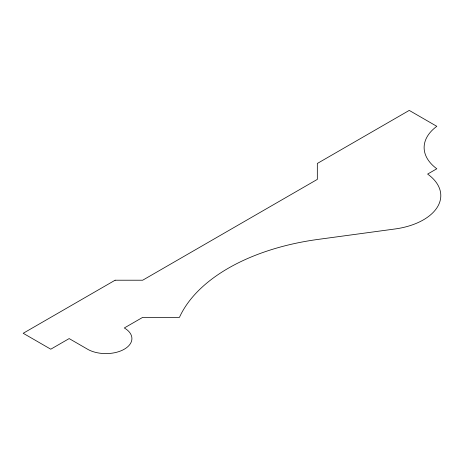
<?xml version="1.0" encoding="UTF-8"?>
<svg xmlns="http://www.w3.org/2000/svg" width="464" height="464" viewBox="0 0 464 464"><rect width="100%" height="100%" fill="white"/><g stroke="black" fill="none" stroke-linecap="round" stroke-linejoin="round"><path stroke-width="0.7" d="M115.113 280.215L23.2 333.28L50.773 349.201L69.159 338.587L86.785 348.766A26.007 15.016 0 0 0 123.917 349.421A26.007 15.016 0 0 0 124.306 327.973L142.686 317.364L179.452 317.364A187.491 108.245 0 0 1 317.95 239.424L395.015 228.978A59.357 34.272 0 0 0 427.622 174.081L436.815 168.774A59.612 34.417 0 0 1 436.815 126.324L409.242 110.403L317.324 163.467L317.324 179.388L142.686 280.215L115.113 280.215"/></g></svg>
